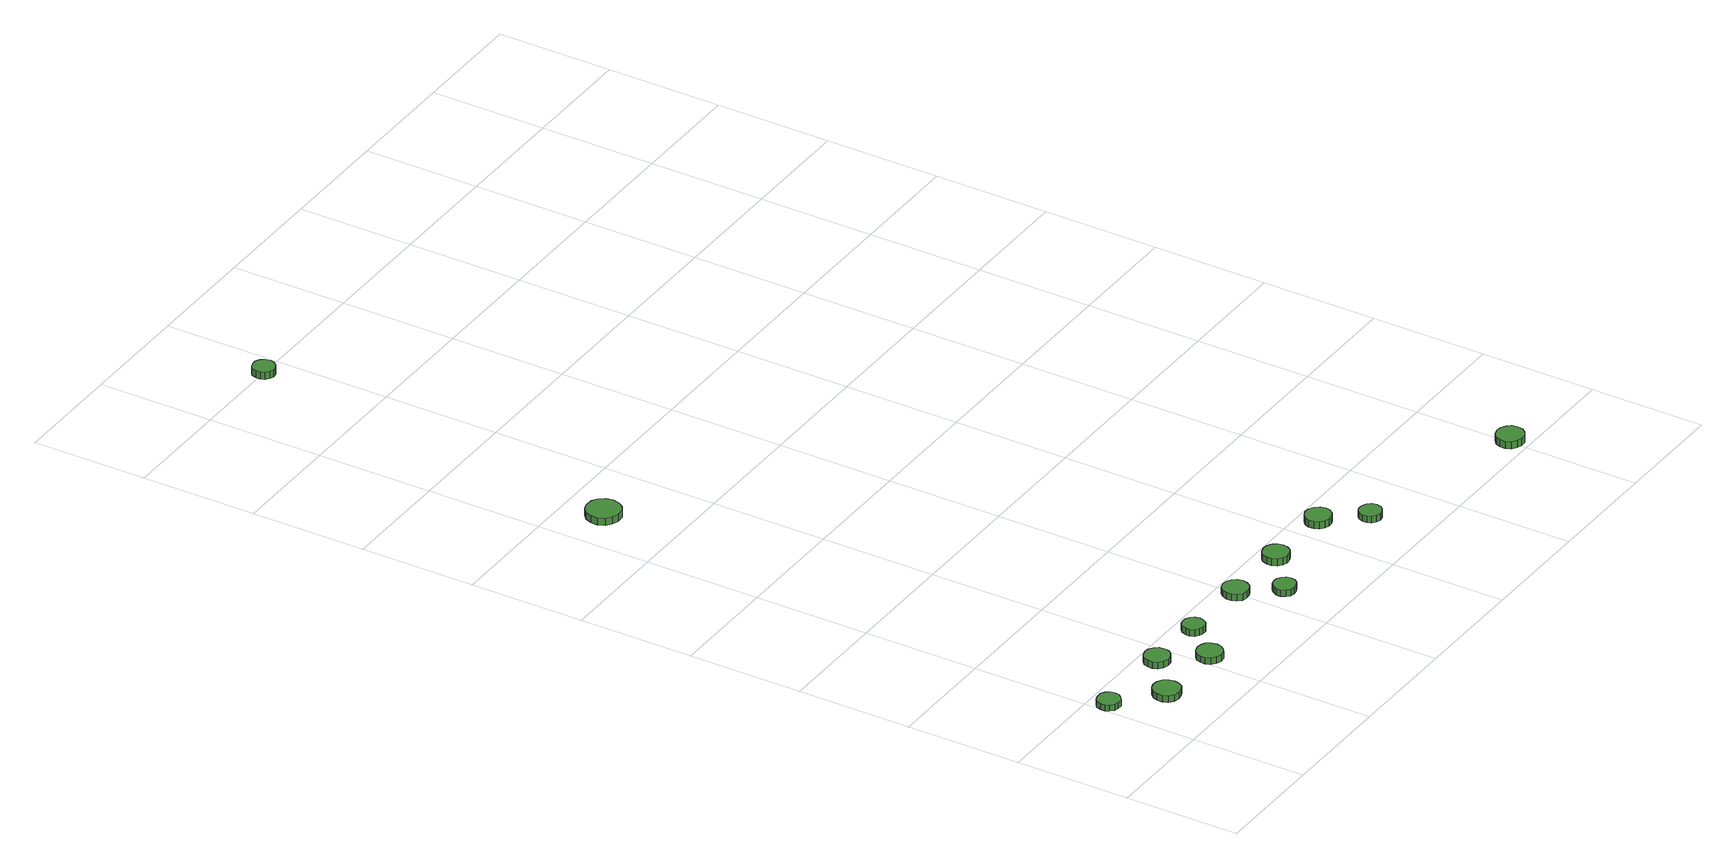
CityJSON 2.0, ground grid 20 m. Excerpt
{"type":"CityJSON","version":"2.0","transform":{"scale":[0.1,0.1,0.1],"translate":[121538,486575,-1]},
"CityObjects":{
"tree1":{"type":"SolitaryVegetationObject","attributes":{"function":"something"},"geometry":[{"type":"MultiSurface","lod":"1","boundaries":[[[0,1,2,3,4,5,6,7,8,9,10,11,12,13,14]],[[15,16,17,18,19,20,21,22,23,24,25,26,27,28,29]],[[0,29,28,1]],[[1,28,27,2]],[[2,27,26,3]],[[3,26,25,4]],[[4,25,24,5]],[[5,24,23,6]],[[6,23,22,7]],[[7,22,21,8]],[[8,21,20,9]],[[9,20,19,10]],[[10,19,18,11]],[[11,18,17,12]],[[12,17,16,13]],[[13,16,15,14]],[[14,15,29,0]]]}]},
"tree2":{"type":"SolitaryVegetationObject","attributes":{"function":"something"},"geometry":[{"type":"MultiSurface","lod":"1","boundaries":[[[30,31,32,33,34,35,36,37,38,39,40,41,42,43,44]],[[45,46,47,48,49,50,51,52,53,54,55,56,57,58,59]],[[30,59,58,31]],[[31,58,57,32]],[[32,57,56,33]],[[33,56,55,34]],[[34,55,54,35]],[[35,54,53,36]],[[36,53,52,37]],[[37,52,51,38]],[[38,51,50,39]],[[39,50,49,40]],[[40,49,48,41]],[[41,48,47,42]],[[42,47,46,43]],[[43,46,45,44]],[[44,45,59,30]]]}]},
"tree3":{"type":"SolitaryVegetationObject","attributes":{"function":"something"},"geometry":[{"type":"MultiSurface","lod":"1","boundaries":[[[60,61,62,63,64,65,66,67,68,69,70,71,72,73,74]],[[75,76,77,78,79,80,81,82,83,84,85,86,87,88,89]],[[60,89,88,61]],[[61,88,87,62]],[[62,87,86,63]],[[63,86,85,64]],[[64,85,84,65]],[[65,84,83,66]],[[66,83,82,67]],[[67,82,81,68]],[[68,81,80,69]],[[69,80,79,70]],[[70,79,78,71]],[[71,78,77,72]],[[72,77,76,73]],[[73,76,75,74]],[[74,75,89,60]]]}]},
"tree4":{"type":"SolitaryVegetationObject","attributes":{"function":"something"},"geometry":[{"type":"MultiSurface","lod":"1","boundaries":[[[90,91,92,93,94,95,96,97,98,99,100,101,102,103,104]],[[105,106,107,108,109,110,111,112,113,114,115,116,117,118,119]],[[90,119,118,91]],[[91,118,117,92]],[[92,117,116,93]],[[93,116,115,94]],[[94,115,114,95]],[[95,114,113,96]],[[96,113,112,97]],[[97,112,111,98]],[[98,111,110,99]],[[99,110,109,100]],[[100,109,108,101]],[[101,108,107,102]],[[102,107,106,103]],[[103,106,105,104]],[[104,105,119,90]]]}]},
"tree5":{"type":"SolitaryVegetationObject","attributes":{"function":"something"},"geometry":[{"type":"MultiSurface","lod":"1","boundaries":[[[120,121,122,123,124,125,126,127,128,129,130,131,132,133,134]],[[135,136,137,138,139,140,141,142,143,144,145,146,147,148,149]],[[120,149,148,121]],[[121,148,147,122]],[[122,147,146,123]],[[123,146,145,124]],[[124,145,144,125]],[[125,144,143,126]],[[126,143,142,127]],[[127,142,141,128]],[[128,141,140,129]],[[129,140,139,130]],[[130,139,138,131]],[[131,138,137,132]],[[132,137,136,133]],[[133,136,135,134]],[[134,135,149,120]]]}]},
"tree6":{"type":"SolitaryVegetationObject","attributes":{"function":"something"},"geometry":[{"type":"MultiSurface","lod":"1","boundaries":[[[150,151,152,153,154,155,156,157,158,159,160,161,162,163,164]],[[165,166,167,168,169,170,171,172,173,174,175,176,177,178,179]],[[150,179,178,151]],[[151,178,177,152]],[[152,177,176,153]],[[153,176,175,154]],[[154,175,174,155]],[[155,174,173,156]],[[156,173,172,157]],[[157,172,171,158]],[[158,171,170,159]],[[159,170,169,160]],[[160,169,168,161]],[[161,168,167,162]],[[162,167,166,163]],[[163,166,165,164]],[[164,165,179,150]]]}]},
"tree7":{"type":"SolitaryVegetationObject","attributes":{"function":"something"},"geometry":[{"type":"MultiSurface","lod":"1","boundaries":[[[180,181,182,183,184,185,186,187,188,189,190,191,192,193,194]],[[195,196,197,198,199,200,201,202,203,204,205,206,207,208,209]],[[180,209,208,181]],[[181,208,207,182]],[[182,207,206,183]],[[183,206,205,184]],[[184,205,204,185]],[[185,204,203,186]],[[186,203,202,187]],[[187,202,201,188]],[[188,201,200,189]],[[189,200,199,190]],[[190,199,198,191]],[[191,198,197,192]],[[192,197,196,193]],[[193,196,195,194]],[[194,195,209,180]]]}]},
"tree8":{"type":"SolitaryVegetationObject","attributes":{"function":"something"},"geometry":[{"type":"MultiSurface","lod":"1","boundaries":[[[210,211,212,213,214,215,216,217,218,219,220,221,222,223,224]],[[225,226,227,228,229,230,231,232,233,234,235,236,237,238,239]],[[210,239,238,211]],[[211,238,237,212]],[[212,237,236,213]],[[213,236,235,214]],[[214,235,234,215]],[[215,234,233,216]],[[216,233,232,217]],[[217,232,231,218]],[[218,231,230,219]],[[219,230,229,220]],[[220,229,228,221]],[[221,228,227,222]],[[222,227,226,223]],[[223,226,225,224]],[[224,225,239,210]]]}]},
"tree9":{"type":"SolitaryVegetationObject","attributes":{"function":"something"},"geometry":[{"type":"MultiSurface","lod":"1","boundaries":[[[240,241,242,243,244,245,246,247,248,249,250,251,252,253,254]],[[255,256,257,258,259,260,261,262,263,264,265,266,267,268,269]],[[240,269,268,241]],[[241,268,267,242]],[[242,267,266,243]],[[243,266,265,244]],[[244,265,264,245]],[[245,264,263,246]],[[246,263,262,247]],[[247,262,261,248]],[[248,261,260,249]],[[249,260,259,250]],[[250,259,258,251]],[[251,258,257,252]],[[252,257,256,253]],[[253,256,255,254]],[[254,255,269,240]]]}]},
"tree10":{"type":"SolitaryVegetationObject","attributes":{"function":"something"},"geometry":[{"type":"MultiSurface","lod":"1","boundaries":[[[270,271,272,273,274,275,276,277,278,279,280,281,282,283,284]],[[285,286,287,288,289,290,291,292,293,294,295,296,297,298,299]],[[270,299,298,271]],[[271,298,297,272]],[[272,297,296,273]],[[273,296,295,274]],[[274,295,294,275]],[[275,294,293,276]],[[276,293,292,277]],[[277,292,291,278]],[[278,291,290,279]],[[279,290,289,280]],[[280,289,288,281]],[[281,288,287,282]],[[282,287,286,283]],[[283,286,285,284]],[[284,285,299,270]]]}]},
"tree11":{"type":"SolitaryVegetationObject","attributes":{"function":"something"},"geometry":[{"type":"MultiSurface","lod":"1","boundaries":[[[300,301,302,303,304,305,306,307,308,309,310,311,312,313,314]],[[315,316,317,318,319,320,321,322,323,324,325,326,327,328,329]],[[300,329,328,301]],[[301,328,327,302]],[[302,327,326,303]],[[303,326,325,304]],[[304,325,324,305]],[[305,324,323,306]],[[306,323,322,307]],[[307,322,321,308]],[[308,321,320,309]],[[309,320,319,310]],[[310,319,318,311]],[[311,318,317,312]],[[312,317,316,313]],[[313,316,315,314]],[[314,315,329,300]]]}]},
"tree12":{"type":"SolitaryVegetationObject","attributes":{"function":"something"},"geometry":[{"type":"MultiSurface","lod":"1","boundaries":[[[330,331,332,333,334,335,336,337,338,339,340,341,342,343,344]],[[345,346,347,348,349,350,351,352,353,354,355,356,357,358,359]],[[330,359,358,331]],[[331,358,357,332]],[[332,357,356,333]],[[333,356,355,334]],[[334,355,354,335]],[[335,354,353,336]],[[336,353,352,337]],[[337,352,351,338]],[[338,351,350,339]],[[339,350,349,340]],[[340,349,348,341]],[[341,348,347,342]],[[342,347,346,343]],[[343,346,345,344]],[[344,345,359,330]]]}]},
"tree13":{"type":"SolitaryVegetationObject","attributes":{"function":"something"},"geometry":[{"type":"MultiSurface","lod":"1","boundaries":[[[360,361,362,363,364,365,366,367,368,369,370,371,372,373,374]],[[375,376,377,378,379,380,381,382,383,384,385,386,387,388,389]],[[360,389,388,361]],[[361,388,387,362]],[[362,387,386,363]],[[363,386,385,364]],[[364,385,384,365]],[[365,384,383,366]],[[366,383,382,367]],[[367,382,381,368]],[[368,381,380,369]],[[369,380,379,370]],[[370,379,378,371]],[[371,378,377,372]],[[372,377,376,373]],[[373,376,375,374]],[[374,375,389,360]]]}]}
},
"vertices":[
[40,167,19],[38,175,19],[33,182,19],[26,186,19],[18,186,19],[10,184,19],[4,179,19],[1,171,19],[1,163,19],[4,156,19],[10,150,19],[18,148,19],[26,148,19],[33,153,19],[38,159,19],[38,159,8],[33,153,8],[26,148,8],[18,148,8],[10,150,8],[4,156,8],[1,163,8],[1,171,8],[4,179,8],[10,184,8],[18,186,8],[26,186,8],[33,182,8],[38,175,8],[40,167,8],
[115,104,21],[113,114,21],[108,122,21],[99,127,21],[89,128,21],[80,125,21],[73,118,21],[69,109,21],[69,99,21],[73,90,21],[80,84,21],[89,81,21],[99,82,21],[108,87,21],[113,95,21],[113,95,9],[108,87,9],[99,82,9],[89,81,9],[80,84,9],[73,90,9],[69,99,9],[69,109,9],[73,118,9],[80,125,9],[89,128,9],[99,127,9],[108,122,9],[113,114,9],[115,104,9],
[187,167,21],[186,176,21],[180,183,21],[173,188,21],[164,189,21],[155,186,21],[148,180,21],[145,172,21],[145,163,21],[148,155,21],[155,149,21],[164,146,21],[173,147,21],[180,151,21],[186,158,21],[186,158,9],[180,151,9],[173,147,9],[164,146,9],[155,149,9],[148,155,9],[145,163,9],[145,172,9],[148,180,9],[155,186,9],[164,189,9],[173,188,9],[180,183,9],[186,176,9],[187,167,9],
[239,102,23],[237,111,23],[232,119,23],[224,123,23],[215,124,23],[206,121,23],[199,115,23],[196,107,23],[196,98,23],[199,89,23],[206,83,23],[215,80,23],[224,81,23],[232,86,23],[237,93,23],[237,93,11],[232,86,11],[224,81,11],[215,80,11],[206,83,11],[199,89,11],[196,98,11],[196,107,11],[199,115,11],[206,121,11],[215,124,11],[224,123,11],[232,119,11],[237,111,11],[239,102,11],
[293,166,21],[291,174,21],[287,180,21],[280,184,21],[272,185,21],[265,183,21],[259,178,21],[256,170,21],[256,163,21],[259,155,21],[265,150,21],[272,148,21],[280,148,21],[287,152,21],[291,159,21],[291,159,9],[287,152,9],[280,148,9],[272,148,9],[265,150,9],[259,155,9],[256,163,9],[256,170,9],[259,178,9],[265,183,9],[272,185,9],[280,184,9],[287,180,9],[291,174,9],[293,166,9],
[110,1129,22],[107,1141,22],[100,1151,22],[90,1157,22],[77,1158,22],[66,1155,22],[57,1146,22],[52,1135,22],[52,1123,22],[57,1112,22],[66,1104,22],[77,1100,22],[90,1101,22],[100,1107,22],[107,1117,22],[107,1117,9],[100,1107,9],[90,1101,9],[77,1100,9],[66,1104,9],[57,1112,9],[52,1123,9],[52,1135,9],[57,1146,9],[66,1155,9],[77,1158,9],[90,1157,9],[100,1151,9],[107,1141,9],[110,1129,9],
[422,166,21],[420,175,21],[414,182,21],[406,187,21],[397,188,21],[388,185,21],[382,179,21],[378,170,21],[378,161,21],[382,153,21],[388,146,21],[397,144,21],[406,145,21],[414,149,21],[420,157,21],[420,157,9],[414,149,9],[406,145,9],[397,144,9],[388,146,9],[382,153,9],[378,161,9],[378,170,9],[382,179,9],[388,185,9],[397,188,9],[406,187,9],[414,182,9],[420,175,9],[422,166,9],
[463,103,24],[462,111,24],[457,117,24],[450,121,24],[442,122,24],[434,120,24],[429,114,24],[425,107,24],[425,99,24],[429,92,24],[434,86,24],[442,84,24],[450,85,24],[457,89,24],[462,95,24],[462,95,12],[457,89,12],[450,85,12],[442,84,12],[434,86,12],[429,92,12],[425,99,12],[425,107,12],[429,114,12],[434,120,12],[442,122,12],[450,121,12],[457,117,12],[462,111,12],[463,103,12],
[542,165,22],[540,174,22],[535,181,22],[527,186,22],[518,187,22],[509,184,22],[502,178,22],[498,169,22],[498,160,22],[502,152,22],[509,146,22],[518,143,22],[527,144,22],[535,148,22],[540,156,22],[540,156,9],[535,148,9],[527,144,9],[518,143,9],[509,146,9],[502,152,9],[498,160,9],[498,169,9],[502,178,9],[509,184,9],[518,187,9],[527,186,9],[535,181,9],[540,174,9],[542,165,9],
[668,164,23],[666,173,23],[660,180,23],[652,185,23],[643,186,23],[634,183,23],[627,177,23],[624,169,23],[624,159,23],[627,151,23],[634,145,23],[643,142,23],[652,143,23],[660,147,23],[666,155,23],[666,155,10],[660,147,10],[652,143,10],[643,142,10],[634,145,10],[627,151,10],[624,159,10],[624,169,10],[627,177,10],[634,183,10],[643,186,10],[652,185,10],[660,180,10],[666,173,10],[668,164,10],
[176,1797,25],[174,1805,25],[169,1812,25],[162,1816,25],[155,1816,25],[147,1814,25],[141,1809,25],[138,1801,25],[138,1793,25],[141,1786,25],[147,1781,25],[155,1778,25],[162,1779,25],[169,1783,25],[174,1790,25],[174,1790,12],[169,1783,12],[162,1779,12],[155,1778,12],[147,1781,12],[141,1786,12],[138,1793,12],[138,1801,12],[141,1809,12],[147,1814,12],[155,1816,12],[162,1816,12],[169,1812,12],[174,1805,12],[176,1797,12],
[717,100,24],[715,108,24],[710,114,24],[703,118,24],[695,119,24],[688,117,24],[682,111,24],[679,104,24],[679,96,24],[682,89,24],[688,84,24],[695,81,24],[703,82,24],[710,86,24],[715,92,24],[715,92,12],[710,86,12],[703,82,12],[695,81,12],[688,84,12],[682,89,12],[679,96,12],[679,104,12],[682,111,12],[688,117,12],[695,119,12],[703,118,12],[710,114,12],[715,108,12],[717,100,12],
[1023,28,26],[1021,38,26],[1015,45,26],[1007,50,26],[997,51,26],[988,48,26],[980,42,26],[976,33,26],[976,23,26],[980,14,26],[988,8,26],[997,5,26],[1007,6,26],[1015,11,26],[1021,18,26],[1021,18,13],[1015,11,13],[1007,6,13],[997,5,13],[988,8,13],[980,14,13],[976,23,13],[976,33,13],[980,42,13],[988,48,13],[997,51,13],[1007,50,13],[1015,45,13],[1021,38,13],[1023,28,13]
]}
